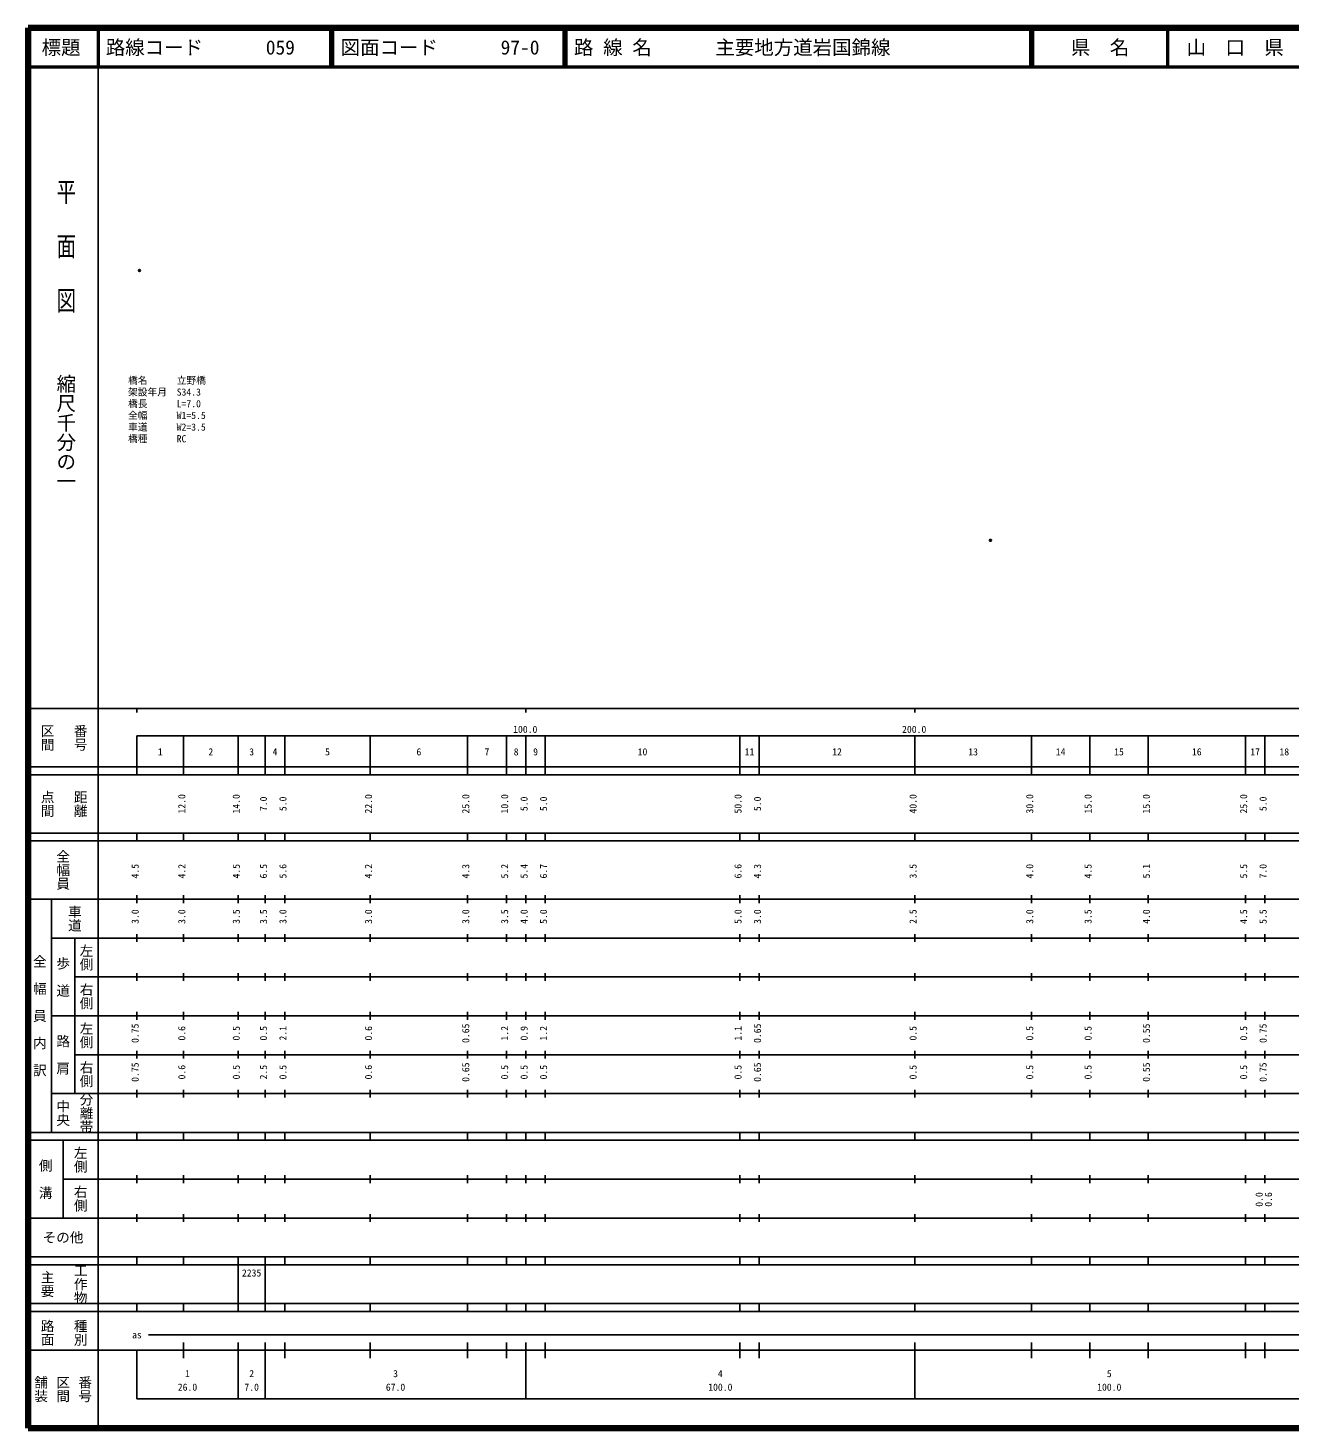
# Model space of a CAD drawing. Units: millimetres on the paper. Extents: x 40 to 680, y 20 to 380.
# Drawn here: x 40 to 364.5, y 20 to 380 of the extents above; entities that cross this region are included whole.
import ezdxf
from ezdxf.enums import TextEntityAlignment as Align

# ---------------------------------------------------------------- set-up
doc = ezdxf.new("R2010")
doc.units = ezdxf.units.MM
doc.header["$PDMODE"] = 32
doc.header["$PDSIZE"] = 0.5
for name, color, linetype in [('M-OTRS', 6, 'Continuous'), ('M-STR-HTXT', 7, 'Continuous'), ('M-TTL-TXT', 7, 'Continuous')]:
    doc.layers.add(name, color=color, linetype=linetype)
for name, color, linetype, lineweight in [('M-TTL', 2, 'Continuous', 140), ('M-TTL-BAND', 7, 'Continuous', 25), ('M-TTL-LINE', 7, 'Continuous', 50)]:
    doc.layers.add(name, color=color, linetype=linetype, lineweight=lineweight)
doc.styles.add('@ＭＳ ゴシック', font='')
doc.styles.add('ＭＳ ゴシック', font='')
doc.styles.get('@ＭＳ ゴシック').set_extended_font_data('@MS Gothic')
doc.styles.get('ＭＳ ゴシック').set_extended_font_data('MS Gothic')

msp = doc.modelspace()

# ---------------------------------------------------------------- linework, layer by layer
at = {"layer": 'M-OTRS'}
for p in [(68.636, 317.67), (287.45, 248.255)]:
    msp.add_point(p, dxfattribs=at)
at = {"layer": 'M-TTL'}
for p, q in [((40, 380), (40, 20)), ((680, 380), (40, 380)), ((40, 20), (680, 20))]:
    msp.add_line(p, q, dxfattribs=at)
at = {"layer": 'M-TTL-BAND'}
for p, q in [((58, 370), (58, 20)), ((40, 205), (579, 205)), ((68, 205), (68, 204)), ((168, 205), (168, 204)), ((268, 205), (268, 204)), ((68, 198), (579, 198)), ((68, 198), (68, 188)), ((80, 188), (80, 198)), ((94, 188), (94, 198)), ((101, 188), (101, 198)), ((106, 188), (106, 198)), ((128, 188), (128, 198)), ((153, 188), (153, 198)), ((163, 188), (163, 198)), ((168, 188), (168, 198)), ((173, 188), (173, 198)), ((223, 188), (223, 198)), ((228, 188), (228, 198)), ((268, 188), (268, 198)), ((298, 188), (298, 198)), ((313, 188), (313, 198)), ((328, 188), (328, 198)), ((353, 188), (353, 198)), ((358, 188), (358, 198)), ((40, 190), (579, 190)), ((40, 188), (579, 188)), ((40, 173), (579, 173)), ((68, 171), (68, 173)), ((80, 171), (80, 173)), ((94, 171), (94, 173)), ((101, 171), (101, 173)), ((106, 171), (106, 173)), ((128, 171), (128, 173)), ((153, 171), (153, 173)), ((163, 171), (163, 173)), ((168, 171), (168, 173)), ((173, 171), (173, 173)), ((223, 171), (223, 173)), ((228, 171), (228, 173)), ((268, 171), (268, 173)), ((298, 171), (298, 173)), ((313, 171), (313, 173)), ((328, 171), (328, 173)), ((353, 171), (353, 173)), ((358, 171), (358, 173)), ((40, 171), (579, 171)), ((40, 156), (579, 156)), ((46, 96), (46, 156)), ((68, 155), (68, 157)), ((80, 155), (80, 157)), ((94, 155), (94, 157)), ((101, 155), (101, 157)), ((106, 155), (106, 157)), ((128, 155), (128, 157)), ((153, 155), (153, 157)), ((163, 155), (163, 157)), ((168, 155), (168, 157)), ((173, 155), (173, 157)), ((223, 155), (223, 157)), ((228, 155), (228, 157)), ((268, 155), (268, 157)), ((298, 155), (298, 157)), ((313, 155), (313, 157)), ((328, 155), (328, 157)), ((353, 155), (353, 157)), ((358, 155), (358, 157)), ((46, 146), (579, 146)), ((52, 146), (52, 106)), ((68, 145), (68, 147)), ((80, 145), (80, 147)), ((94, 145), (94, 147)), ((101, 145), (101, 147)), ((106, 145), (106, 147)), ((128, 145), (128, 147)), ((153, 145), (153, 147)), ((163, 145), (163, 147)), ((168, 145), (168, 147)), ((173, 145), (173, 147)), ((223, 145), (223, 147)), ((228, 145), (228, 147)), ((268, 145), (268, 147)), ((298, 145), (298, 147)), ((313, 145), (313, 147)), ((328, 145), (328, 147)), ((353, 145), (353, 147)), ((358, 145), (358, 147)), ((68, 135), (68, 137)), ((80, 135), (80, 137)), ((94, 135), (94, 137)), ((101, 135), (101, 137)), ((106, 135), (106, 137)), ((128, 135), (128, 137)), ((153, 135), (153, 137)), ((163, 135), (163, 137)), ((168, 135), (168, 137)), ((173, 135), (173, 137)), ((223, 135), (223, 137)), ((228, 135), (228, 137)), ((268, 135), (268, 137)), ((298, 135), (298, 137)), ((313, 135), (313, 137)), ((328, 135), (328, 137)), ((353, 135), (353, 137)), ((358, 135), (358, 137)), ((52, 136), (579, 136)), ((46, 126), (579, 126)), ((68, 125), (68, 127)), ((80, 125), (80, 127)), ((94, 125), (94, 127)), ((101, 125), (101, 127)), ((106, 125), (106, 127)), ((128, 125), (128, 127)), ((153, 125), (153, 127)), ((163, 125), (163, 127)), ((168, 125), (168, 127)), ((173, 125), (173, 127)), ((223, 125), (223, 127)), ((228, 125), (228, 127)), ((268, 125), (268, 127)), ((298, 125), (298, 127)), ((313, 125), (313, 127)), ((328, 125), (328, 127)), ((353, 125), (353, 127)), ((358, 125), (358, 127)), ((52, 116), (579, 116)), ((68, 115), (68, 117)), ((80, 115), (80, 117)), ((94, 115), (94, 117)), ((101, 115), (101, 117)), ((106, 115), (106, 117)), ((128, 115), (128, 117)), ((153, 115), (153, 117)), ((163, 115), (163, 117)), ((168, 115), (168, 117)), ((173, 115), (173, 117)), ((223, 115), (223, 117)), ((228, 115), (228, 117)), ((268, 115), (268, 117)), ((298, 115), (298, 117)), ((313, 115), (313, 117)), ((328, 115), (328, 117)), ((353, 115), (353, 117)), ((358, 115), (358, 117)), ((46, 106), (579, 106)), ((68, 105), (68, 107)), ((80, 105), (80, 107)), ((94, 105), (94, 107)), ((101, 105), (101, 107)), ((106, 105), (106, 107)), ((128, 105), (128, 107)), ((153, 105), (153, 107)), ((163, 105), (163, 107)), ((168, 105), (168, 107)), ((173, 105), (173, 107)), ((223, 105), (223, 107)), ((228, 105), (228, 107)), ((268, 105), (268, 107)), ((298, 105), (298, 107)), ((313, 105), (313, 107)), ((328, 105), (328, 107)), ((353, 105), (353, 107)), ((358, 105), (358, 107)), ((40, 96), (579, 96)), ((40, 94), (579, 94)), ((49, 94), (49, 74)), ((68, 94), (68, 96)), ((80, 94), (80, 96)), ((94, 94), (94, 96)), ((101, 94), (101, 96)), ((106, 94), (106, 96)), ((128, 94), (128, 96)), ((153, 94), (153, 96)), ((163, 94), (163, 96)), ((168, 94), (168, 96)), ((173, 94), (173, 96)), ((223, 94), (223, 96)), ((228, 94), (228, 96)), ((268, 94), (268, 96)), ((298, 94), (298, 96)), ((313, 94), (313, 96)), ((328, 94), (328, 96)), ((353, 94), (353, 96)), ((358, 94), (358, 96)), ((49, 84), (579, 84)), ((68, 83), (68, 85)), ((80, 83), (80, 85)), ((94, 83), (94, 85)), ((101, 83), (101, 85)), ((106, 83), (106, 85)), ((128, 83), (128, 85)), ((153, 83), (153, 85)), ((163, 83), (163, 85)), ((168, 83), (168, 85)), ((173, 83), (173, 85)), ((223, 83), (223, 85)), ((228, 83), (228, 85)), ((268, 83), (268, 85)), ((298, 83), (298, 85)), ((313, 83), (313, 85)), ((328, 83), (328, 85)), ((353, 83), (353, 85)), ((358, 83), (358, 85)), ((40, 74), (579, 74)), ((68, 73), (68, 75)), ((80, 73), (80, 75)), ((94, 73), (94, 75)), ((101, 73), (101, 75)), ((106, 73), (106, 75)), ((128, 73), (128, 75)), ((153, 73), (153, 75)), ((163, 73), (163, 75)), ((168, 73), (168, 75)), ((173, 73), (173, 75)), ((223, 73), (223, 75)), ((228, 73), (228, 75)), ((268, 73), (268, 75)), ((298, 73), (298, 75)), ((313, 73), (313, 75)), ((328, 73), (328, 75)), ((353, 73), (353, 75)), ((358, 73), (358, 75)), ((40, 64), (579, 64)), ((40, 62), (579, 62)), ((68, 62), (68, 64)), ((80, 62), (80, 64)), ((94, 62), (94, 64)), ((94, 52), (94, 62)), ((101, 62), (101, 64)), ((101, 52), (101, 62)), ((106, 62), (106, 64)), ((128, 62), (128, 64)), ((153, 62), (153, 64)), ((163, 62), (163, 64)), ((168, 62), (168, 64)), ((173, 62), (173, 64)), ((223, 62), (223, 64)), ((228, 62), (228, 64)), ((268, 62), (268, 64)), ((298, 62), (298, 64)), ((313, 62), (313, 64)), ((328, 62), (328, 64)), ((353, 62), (353, 64)), ((358, 62), (358, 64)), ((40, 52), (579, 52)), ((68, 50), (68, 52)), ((80, 50), (80, 52)), ((94, 50), (94, 52)), ((101, 50), (101, 52)), ((106, 50), (106, 52)), ((128, 50), (128, 52)), ((153, 50), (153, 52)), ((163, 50), (163, 52)), ((168, 50), (168, 52)), ((173, 50), (173, 52)), ((223, 50), (223, 52)), ((228, 50), (228, 52)), ((268, 50), (268, 52)), ((298, 50), (298, 52)), ((313, 50), (313, 52)), ((328, 50), (328, 52)), ((353, 50), (353, 52)), ((358, 50), (358, 52)), ((40, 50), (579, 50)), ((71, 44), (565, 44)), ((40, 40), (579, 40)), ((68, 40), (68, 27.5)), ((80, 38), (80, 42)), ((94, 27.5), (94, 42)), ((101, 27.5), (101, 42)), ((106, 38), (106, 42)), ((128, 38), (128, 42)), ((153, 38), (153, 42)), ((163, 38), (163, 42)), ((168, 27.5), (168, 42)), ((173, 38), (173, 42)), ((223, 38), (223, 42)), ((228, 38), (228, 42)), ((268, 27.5), (268, 42)), ((298, 38), (298, 42)), ((313, 38), (313, 42)), ((328, 38), (328, 42)), ((353, 38), (353, 42)), ((358, 38), (358, 42)), ((68, 27.5), (579, 27.5))]:
    msp.add_line(p, q, dxfattribs=at)
at = {"layer": 'M-TTL-LINE'}
for p, q in [((58, 380), (58, 370)), ((117.75, 380), (117.75, 370)), ((118.25, 380), (118.25, 370)), ((177.75, 380), (177.75, 370)), ((178.25, 380), (178.25, 370)), ((297.75, 380), (297.75, 370)), ((298.25, 380), (298.25, 370)), ((333, 380), (333, 370)), ((40, 370), (680, 370))]:
    msp.add_line(p, q, dxfattribs=at)

# ---------------------------------------------------------------- texts
at = {"layer": 'M-STR-HTXT', "style": 'ＭＳ ゴシック'}
for s, p in [('橋名\u3000\u3000\u3000立野橋', (65.723, 287.921)), ('橋長\u3000\u3000\u3000L=7.0', (65.723, 281.921)), ('架設年月\u3000S34.3', (65.723, 284.921)), ('全幅\u3000\u3000\u3000W1=5.5', (65.723, 278.921)), ('車道\u3000\u3000\u3000W2=3.5', (65.723, 275.921)), ('橋種\u3000\u3000\u3000RC', (65.723, 272.921))]:
    msp.add_text(s, height=1.833, dxfattribs=at).set_placement(p, align=Align.BOTTOM_LEFT)
at = {"layer": 'M-TTL-BAND', "style": '@ＭＳ ゴシック', "width": 1.4}
msp.add_text('平  面  図', height=3.666, rotation=270, dxfattribs=at).set_placement((49.777, 306.475), align=Align.MIDDLE_RIGHT)
at = {"layer": 'M-TTL-BAND', "style": '@ＭＳ ゴシック'}
msp.add_text('縮尺千分の一', height=3.666, rotation=270, dxfattribs=at).set_placement((49.777, 261.03), align=Align.MIDDLE_RIGHT)
for s, p in [('区間', (45, 197.5)), ('番号', (53.5, 197.5)), ('点間', (45, 180.5)), ('距離', (53.5, 180.5)), ('全幅員', (49, 163.5)), ('車道', (52, 151)), ('左側', (55, 141)), ('全\u3000幅\u3000員\u3000内\u3000訳', (43, 126)), ('歩\u3000道', (49, 136)), ('右側', (55, 131)), ('左側', (55, 121)), ('路\u3000肩', (49, 116)), ('右側', (55, 111)), ('分離帯', (55, 101)), ('中央', (49, 101)), ('左側', (53.5, 89)), ('側\u3000溝', (44.5, 84)), ('右側', (53.5, 79)), ('工作物', (53.5, 57)), ('主要', (45, 57)), ('路面', (45, 44.5)), ('種別', (53.5, 44.5)), ('舗装', (43.333, 30)), ('区間', (49, 30)), ('番号', (54.667, 30))]:
    msp.add_text(s, height=2.566, rotation=270, dxfattribs=at).set_placement(p, align=Align.MIDDLE_CENTER)
at = {"layer": 'M-TTL-BAND', "style": 'ＭＳ ゴシック'}
for s, p in [('100.0', (167.844, 198.195)), ('200.0', (267.844, 198.195)), ('1', (74, 192.405)), ('2', (87, 192.405)), ('3', (97.5, 192.405)), ('4', (103.5, 192.405)), ('5', (117, 192.405)), ('6', (140.5, 192.405)), ('7', (158, 192.405)), ('8', (165.5, 192.405)), ('9', (170.5, 192.405)), ('10', (198, 192.405)), ('11', (225.5, 192.405)), ('12', (248, 192.405)), ('13', (283, 192.405)), ('14', (305.5, 192.405)), ('15', (320.5, 192.405)), ('16', (340.5, 192.405)), ('17', (355.5, 192.405)), ('18', (363, 192.405)), ('as', (68, 42.5)), ('1', (81, 32.523)), ('2', (97.5, 32.523)), ('3', (134.5, 32.523)), ('4', (218, 32.523)), ('5', (318, 32.523)), ('26.0', (81, 29.033)), ('7.0', (97.5, 29.033)), ('67.0', (134.5, 29.033)), ('100.0', (218, 29.033)), ('100.0', (318, 29.033))]:
    msp.add_text(s, height=1.833, dxfattribs=at).set_placement(p, align=Align.BOTTOM_CENTER)
for s, p in [('12.0', (81, 180.5)), ('14.0', (95, 180.5)), ('7.0', (102, 180.5)), ('5.0', (107, 180.5)), ('22.0', (129, 180.5)), ('25.0', (154, 180.5)), ('10.0', (164, 180.5)), ('5.0', (169, 180.5)), ('5.0', (174, 180.5)), ('50.0', (224, 180.5)), ('5.0', (229, 180.5)), ('40.0', (269, 180.5)), ('30.0', (299, 180.5)), ('15.0', (314, 180.5)), ('15.0', (329, 180.5)), ('25.0', (354, 180.5)), ('5.0', (359, 180.5)), ('4.5', (69, 163.174)), ('4.2', (81, 163.174)), ('4.5', (95, 163.174)), ('6.5', (102, 163.174)), ('5.6', (107, 163.174)), ('4.2', (129, 163.174)), ('4.3', (154, 163.174)), ('5.2', (164, 163.174)), ('5.4', (169, 163.174)), ('6.7', (174, 163.174)), ('6.6', (224, 163.174)), ('4.3', (229, 163.174)), ('3.5', (269, 163.174)), ('4.0', (299, 163.174)), ('4.5', (314, 163.174)), ('5.1', (329, 163.174)), ('5.5', (354, 163.174)), ('7.0', (359, 163.174)), ('3.0', (69, 151.5)), ('3.0', (81, 151.5)), ('3.5', (95, 151.5)), ('3.5', (102, 151.5)), ('3.0', (107, 151.5)), ('3.0', (129, 151.5)), ('3.0', (154, 151.5)), ('3.5', (164, 151.5)), ('4.0', (169, 151.5)), ('5.0', (174, 151.5)), ('5.0', (224, 151.5)), ('3.0', (229, 151.5)), ('2.5', (269, 151.5)), ('3.0', (299, 151.5)), ('3.5', (314, 151.5)), ('4.0', (329, 151.5)), ('4.5', (354, 151.5)), ('5.5', (359, 151.5)), ('0.75', (69, 121.5)), ('0.6', (81, 121.5)), ('0.5', (95, 121.5)), ('0.5', (102, 121.5)), ('2.1', (107, 121.5)), ('0.6', (129, 121.5)), ('0.65', (154, 121.5)), ('1.2', (164, 121.5)), ('0.9', (169, 121.5)), ('1.2', (174, 121.5)), ('1.1', (224, 121.5)), ('0.65', (229, 121.5)), ('0.5', (269, 121.5)), ('0.5', (299, 121.5)), ('0.5', (314, 121.5)), ('0.55', (329, 121.5)), ('0.5', (354, 121.5)), ('0.75', (359, 121.5)), ('0.75', (69, 111.5)), ('0.6', (81, 111.5)), ('0.5', (95, 111.5)), ('2.5', (102, 111.5)), ('0.5', (107, 111.5)), ('0.6', (129, 111.5)), ('0.65', (154, 111.5)), ('0.5', (164, 111.5)), ('0.5', (169, 111.5)), ('0.5', (174, 111.5)), ('0.5', (224, 111.5)), ('0.65', (229, 111.5)), ('0.5', (269, 111.5)), ('0.5', (299, 111.5)), ('0.5', (314, 111.5)), ('0.55', (329, 111.5)), ('0.5', (354, 111.5)), ('0.75', (359, 111.5)), ('0.0', (358, 78.764)), ('0.6', (360.37, 78.764))]:
    msp.add_text(s, height=1.833, rotation=90, dxfattribs=at).set_placement(p, align=Align.BOTTOM_CENTER)
msp.add_text('その他', height=2.566, dxfattribs=at).set_placement((49, 69), align=Align.MIDDLE_CENTER)
msp.add_text('2235', height=1.833, dxfattribs=at).set_placement((95, 58.405), align=Align.BOTTOM_LEFT)
at = {"layer": 'M-TTL-TXT', "style": 'ＭＳ ゴシック'}
for s, p in [('標題', (48.5, 375)), ('県\u3000名', (315.625, 375)), ('山\u3000口\u3000県', (350.375, 375))]:
    msp.add_text(s, height=3.666, dxfattribs=at).set_placement(p, align=Align.MIDDLE_CENTER)
for s, p in [('路線コード', (60, 375)), ('059', (101.142, 375)), ('図面コード', (120.38, 375)), ('97-0', (161.521, 375)), ('路 線 名', (180.38, 375)), ('主要地方道岩国錦線', (216.734, 375))]:
    msp.add_text(s, height=3.666, dxfattribs=at).set_placement(p, align=Align.MIDDLE_LEFT)

doc.saveas('drawing.dxf')
